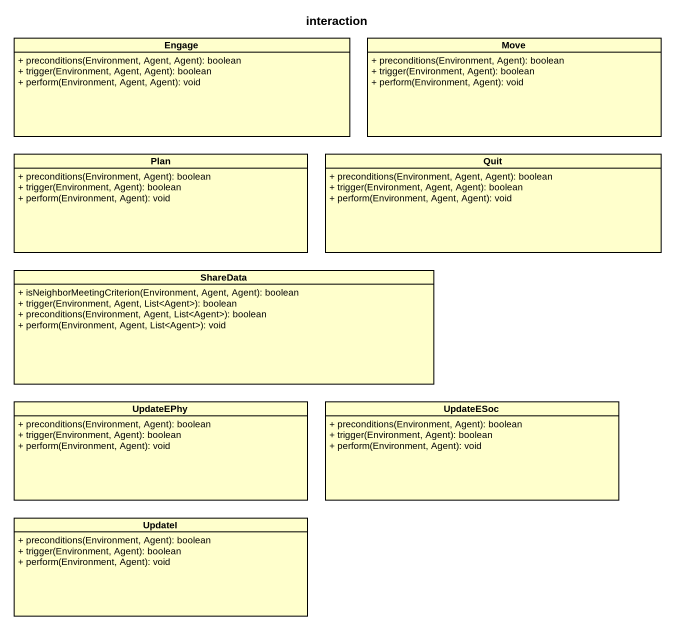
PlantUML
@startuml
title interaction
hide circle
hide empty members
skinparam classAttributeIconSize 0
class Engage {
  + preconditions(Environment, Agent, Agent): boolean
  + trigger(Environment, Agent, Agent): boolean
  + perform(Environment, Agent, Agent): void
}
class Move {
  + preconditions(Environment, Agent): boolean
  + trigger(Environment, Agent): boolean
  + perform(Environment, Agent): void
}
class Plan {
  + preconditions(Environment, Agent): boolean
  + trigger(Environment, Agent): boolean
  + perform(Environment, Agent): void
}
class Quit {
  + preconditions(Environment, Agent, Agent): boolean
  + trigger(Environment, Agent, Agent): boolean
  + perform(Environment, Agent, Agent): void
}
class ShareData {
  + isNeighborMeetingCriterion(Environment, Agent, Agent): boolean
  + trigger(Environment, Agent, List<Agent>): boolean
  + preconditions(Environment, Agent, List<Agent>): boolean
  + perform(Environment, Agent, List<Agent>): void
}
class UpdateEPhy {
  + preconditions(Environment, Agent): boolean
  + trigger(Environment, Agent): boolean
  + perform(Environment, Agent): void
}
class UpdateESoc {
  + preconditions(Environment, Agent): boolean
  + trigger(Environment, Agent): boolean
  + perform(Environment, Agent): void
}
class UpdateI {
  + preconditions(Environment, Agent): boolean
  + trigger(Environment, Agent): boolean
  + perform(Environment, Agent): void
}
@enduml
